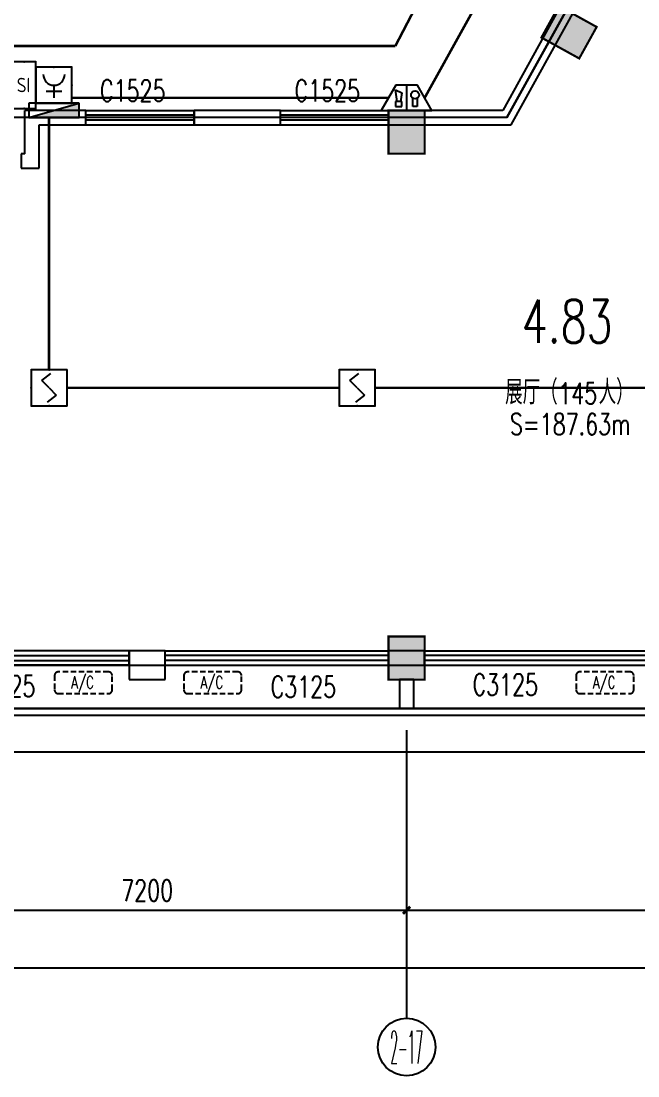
# Model space of a CAD drawing. Extents: x -9422388 to 15610651, y -1992469 to 953794.
# Drawn here: x -2924026 to -2915465, y -446159 to -431519 of the extents above; entities that cross this region are included whole.
import ezdxf
from ezdxf.enums import TextEntityAlignment as Align

# ---------------------------------------------------------------- set-up
doc = ezdxf.new("R2010")
doc.units = 0
doc.header["$LTSCALE"] = 1000
doc.linetypes.add('( Hidden )', pattern=[0.375, 0.25, -0.125])
doc.linetypes.add('DOTE', pattern=[2.42, 2, -0.2, 0.02, -0.2])
for name, color, linetype in [('A-FLOR-HVAC', 4, 'Continuous'), ('AXIS_TEXT', 7, 'Continuous'), ('C-KZ', 2, 'Continuous'), ('C-Z-HATCH', 253, 'Continuous'), ('EQUIP-消防', 3, 'Continuous'), ('EQUIP_消火栓', 7, 'Continuous'), ('WINDOW_TEXT', 7, 'Continuous'), ('WIRE-消防', 5, 'DOTE'), ('WIRE-消防电话', 4, 'TG_F')]:
    doc.layers.add(name, color=color, linetype=linetype)
doc.styles.add('_TCH_AXIS', font='COMPLEX', dxfattribs={"bigfont": 'GBCBIG'})
doc.styles.add('_TCH_DIM', font='SIMPLEX', dxfattribs={"bigfont": 'GBCBIG'})
doc.styles.add('_TCH_DIM_T3', font='SIMPLEX', dxfattribs={"width": 0.705882, "bigfont": 'GBCBIG'})
doc.styles.add('_TCH_WINDOW', font='SIMPLEX', dxfattribs={"height": 3.5, "bigfont": 'GBCBIG'})
doc.styles.add('_TEL_ATTDEF', font='GBENOR', dxfattribs={"width": 0.8, "height": 3, "bigfont": 'GBCBIG'})
doc.styles.add('COMPLEX', font='COMPLEX')
doc.styles.get("Standard").update_dxf_attribs({"font": 'gbenor.shx', "bigfont": 'gbcbig.shx'})
doc.styles.add('TG_LINETYPE', font='SIMPLEX', dxfattribs={"width": 0.8, "height": 3.5, "bigfont": 'HZTXT'})
doc.linetypes.add('TG_F', pattern='A,2,-0.4,["F",TG_LINETYPE,S=0.1,R=0,X=-0.28,Y=-0.15],0', length=2.4)
doc.dimstyles.new('_TCH_ARCH&&100', dxfattribs={"dimtxt": 297.5, "dimasz": 100, "dimexe": 250, "dimexo": 300, "dimgap": 126.25, "dimtad": 1, "dimdec": 0, "dimzin": 0, "dimdsep": 46, "dimtxsty": '_TCH_DIM_T3', "dimblk": 'ARCHTICK', "dimcen": 0.09, "dimclrt": 7, "dimazin": 2, "dimtfac": 1, "dimtdec": 0, "dimtix": 1, "dimtmove": 2, "dimatfit": 3, "dimfxl": 0, "dimtolj": 1, "dimtzin": 0, "dimarcsym": 0})

# ---------------------------------------------------------------- blocks, each defined once
blk = doc.blocks.new('KTWJ1')
at = {"layer": 'A-FLOR-HVAC', "color": 0, "linetype": '( Hidden )', "ltscale": 0.3}
blk.add_lwpolyline([(152982, -14209, 0.414214), (153032, -14259), (153732, -14259, 0.414214), (153782, -14209), (153782, -14009, 0.414214), (153732, -13959), (153032, -13959, 0.414214), (152982, -14009)], format="xyb", close=True, dxfattribs=at)
at = {"layer": 'A-FLOR-HVAC', "color": 0, "style": '_TCH_WINDOW', "width": 0.705882}
blk.add_text('A/C', height=170, dxfattribs=at).set_placement((153214, -14188))
blk = doc.blocks.new('宿舍楼柱网1')
at = {"layer": 'C-Z-HATCH'}
h = blk.add_hatch(color=0, dxfattribs=at)
h.dxf.hatch_style = 1
h.paths.add_polyline_path([(648829, 146138), (649071, 146576), (649596, 146285), (649354, 145848)])
h = blk.add_hatch(color=0, dxfattribs=at)
h.dxf.hatch_style = 1
h.paths.add_polyline_path([(646708, 145126), (647208, 145126), (647208, 144526), (646708, 144526)])
h = blk.add_hatch(color=0, dxfattribs=at)
h.dxf.hatch_style = 1
h.paths.add_polyline_path([(646708, 137826), (647208, 137826), (647208, 137226), (646708, 137226)])
at = {"layer": 'C-KZ', "color": 0, "const_width": 30}
blk.add_lwpolyline([(648829, 146138), (649071, 146576), (649596, 146285), (649354, 145848), (648829, 146138)], dxfattribs=at)
for points in [[(646708, 145126), (647208, 145126), (647208, 144526), (646708, 144526)], [(646708, 137826), (647208, 137826), (647208, 137226), (646708, 137226)]]:
    blk.add_lwpolyline(points, close=True, dxfattribs=at)
blk = doc.blocks.new('_ArchTick')
at = {"color": 0, "linetype": 'ByBlock', "const_width": 0.4}
blk.add_lwpolyline([(-0.5, -0.5), (0.5, 0.5)], dxfattribs=at)
blk = doc.blocks.new('*D2781')
at = {"color": 0, "lineweight": -2, "transparency": 16777216}
for p, q in [((1362230, -199693), (1362230, -202943)), ((1436250, -199693), (1436250, -202943)), ((1362230, -202693), (1436250, -202693))]:
    blk.add_line(p, q, dxfattribs=at)
at = {"layer": 'Defpoints', "color": 0, "transparency": 16777216}
for p in [(1362230, -199393), (1436250, -199393), (1436250, -202693)]:
    blk.add_point(p, dxfattribs=at)
at = {"color": 0, "lineweight": -2, "transparency": 16777216, "xscale": 100, "yscale": 100, "zscale": 100, "rotation": 180}
blk.add_blockref('_ArchTick', (1362230, -202693), dxfattribs=at)
at = {"color": 0, "lineweight": -2, "transparency": 16777216, "xscale": 100, "yscale": 100, "zscale": 100}
blk.add_blockref('_ArchTick', (1436250, -202693), dxfattribs=at)
at = {"color": 7, "transparency": 16777216, "insert": (1399240, -202418), "char_height": 297.5, "attachment_point": 5, "style": '_TCH_DIM_T3'}
blk.add_mtext('\\A1;74020', dxfattribs=at)
blk = doc.blocks.new('*D2794')
at = {"color": 0, "lineweight": -2, "transparency": 16777216}
for p, q in [((1420950, -199693), (1420950, -202143)), ((1428150, -199693), (1428150, -202143)), ((1420950, -201893), (1428150, -201893))]:
    blk.add_line(p, q, dxfattribs=at)
at = {"layer": 'Defpoints', "color": 0, "transparency": 16777216}
for p in [(1420950, -199393), (1428150, -199393), (1428150, -201893)]:
    blk.add_point(p, dxfattribs=at)
at = {"color": 0, "lineweight": -2, "transparency": 16777216, "xscale": 100, "yscale": 100, "zscale": 100, "rotation": 180}
blk.add_blockref('_ArchTick', (1420950, -201893), dxfattribs=at)
at = {"color": 0, "lineweight": -2, "transparency": 16777216, "xscale": 100, "yscale": 100, "zscale": 100}
blk.add_blockref('_ArchTick', (1428150, -201893), dxfattribs=at)
at = {"color": 7, "transparency": 16777216, "insert": (1424550, -201618), "char_height": 297.5, "attachment_point": 5, "style": '_TCH_DIM_T3'}
blk.add_mtext('\\A1;7200', dxfattribs=at)
blk = doc.blocks.new('*D2795')
at = {"color": 0, "lineweight": -2, "transparency": 16777216}
for p, q in [((1428150, -199693), (1428150, -202143)), ((1435650, -199693), (1435650, -202143)), ((1428150, -201893), (1435650, -201893))]:
    blk.add_line(p, q, dxfattribs=at)
at = {"layer": 'Defpoints', "color": 0, "transparency": 16777216}
for p in [(1428150, -199393), (1435650, -199393), (1435650, -201893)]:
    blk.add_point(p, dxfattribs=at)
at = {"color": 0, "lineweight": -2, "transparency": 16777216, "xscale": 100, "yscale": 100, "zscale": 100, "rotation": 180}
blk.add_blockref('_ArchTick', (1428150, -201893), dxfattribs=at)
at = {"color": 0, "lineweight": -2, "transparency": 16777216, "xscale": 100, "yscale": 100, "zscale": 100}
blk.add_blockref('_ArchTick', (1435650, -201893), dxfattribs=at)
at = {"color": 7, "transparency": 16777216, "insert": (1431900, -201618), "char_height": 297.5, "attachment_point": 5, "style": '_TCH_DIM_T3'}
blk.add_mtext('\\A1;7500', dxfattribs=at)
blk = doc.blocks.new('$TCHSYS$WIN2D')
at = {"color": 0}
for p, q in [((-0.5, 0.5), (0.5, 0.5)), ((-0.5, 0.5), (-0.5, -0.5)), ((0.5, 0.5), (0.5, -0.5)), ((0.5, 0.1667), (-0.5, 0.1667)), ((0.5, -0.1667), (-0.5, -0.1667)), ((-0.5, -0.5), (0.5, -0.5))]:
    blk.add_line(p, q, dxfattribs=at)
blk = doc.blocks.new('_AXISO')
at = {"color": 0}
blk.add_circle((0, 0), 0.5, dxfattribs=at)
at = {"layer": 'AXIS_TEXT', "color": 0, "style": 'COMPLEX', "width": 1.041667}
blk.add_attdef('A', text='', height=0.56, dxfattribs=at).set_placement((-0.25, -0.28), (0.25, -0.28), align=Align.FIT)
blk = doc.blocks.new('$Equip$00002649')
for p, q in [((-0.5, 0.5), (-0.5, -0.5)), ((0.5, 0.5), (-0.5, 0.5)), ((-0.2, 0.2), (0.05, 0.4)), ((0.5, -0.5), (0.5, 0.5)), ((0, 0), (-0.2, 0.2)), ((0, 0), (0.2, -0.2)), ((0.2, -0.2), (-0.05, -0.4)), ((-0.5, -0.5), (0.5, -0.5))]:
    blk.add_line(p, q)
at = {"const_width": 0.04}
blk.add_lwpolyline([(-0.5, 0.5), (0.5, 0.5), (0.5, -0.5), (-0.5, -0.5), (-0.5, 0.5), (0.5, 0.5)], dxfattribs=at)
for p in [(0, 0.5), (-0.5, 0), (0.5, 0), (0, -0.5)]:
    blk.add_point(p)
at = {"color": 7, "flags": 1}
for tag, height, p in [('A', 0.00002, (0, 0)), ('B', 0.4, (0.762, -0.208))]:
    blk.add_attdef(tag, text='', height=height, dxfattribs=at).set_placement(p, align=Align.MIDDLE_CENTER)
blk = doc.blocks.new('$equip$00002656')
for p, q in [((-0.5, 1), (-0.5, 0)), ((0.5, 1), (-0.5, 1)), ((0.5, 0), (0.5, 1)), ((-0.219, 0.331), (0.222, 0.331)), ((0, 0.5), (0, 0.15)), ((-0.5, 0), (0.5, 0))]:
    blk.add_line(p, q)
at = {"const_width": 0.04}
blk.add_lwpolyline([(-0.5, 1), (0.5, 1), (0.5, 0), (-0.5, 0), (-0.5, 1), (0.5, 1)], dxfattribs=at)
blk.add_arc((0, 0.8), 0.3, 180, 0)
for p in [(0, 1), (-0.5, 0.5), (0.5, 0.5), (0, 0)]:
    blk.add_point(p)
at = {"color": 7, "flags": 1}
for tag, height, p in [('B', 0.4, (0.762, 0.292)), ('A', 0.00002, (0, 0))]:
    blk.add_attdef(tag, text='', height=height, dxfattribs=at).set_placement(p, align=Align.MIDDLE_CENTER)
blk = doc.blocks.new('$equip$00002679')
for p, q in [((-0.3, 0.699), (-0.703, 0)), ((0.3, 0.699), (-0.3, 0.699)), ((0.3, 0.699), (-0.3, 0.699)), ((0, 0.699), (0, 0)), ((0.703, 0), (0.3, 0.699)), ((-0.264, 0.249), (-0.304, 0.569)), ((-0.304, 0.569), (-0.128, 0.489)), ((-0.128, 0.489), (-0.168, 0.249)), ((0.174, 0.11), (0.174, 0.338)), ((0.294, 0.338), (0.294, 0.11)), ((-0.703, 0), (0.703, 0)), ((-0.304, 0.249), (-0.304, 0.113)), ((-0.128, 0.249), (-0.304, 0.249)), ((-0.304, 0.113), (-0.128, 0.113)), ((-0.128, 0.113), (-0.128, 0.249)), ((0.294, 0.11), (0.174, 0.11))]:
    blk.add_line(p, q)
at = {"const_width": 0.04}
for points in [[(-0.299, 0.699), (0.301, 0.699), (0.703, 0), (-0.702, 0), (-0.299, 0.699), (0.301, 0.699)], [(-0.3, 0.699), (0.3, 0.699), (0.703, 0), (-0.703, 0), (-0.3, 0.699), (0.3, 0.699)]]:
    blk.add_lwpolyline(points, dxfattribs=at)
blk.add_circle((0.234, 0.43), 0.111)
for p in [(0, 0.699), (-0.501, 0.349), (0.502, 0.349), (0, 0)]:
    blk.add_point(p)
at = {"color": 7, "flags": 1}
for tag, height, p in [('B', 0.4, (0.961, 0.299)), ('A', 0.00002, (0, 0))]:
    blk.add_attdef(tag, text='', height=height, dxfattribs=at).set_placement(p, align=Align.MIDDLE_CENTER)
blk = doc.blocks.new('$equip$00002776')
for p, q in [((0.65, 0.65), (-0.65, 0.65)), ((-0.65, 0.65), (-0.65, 0)), ((0.65, 0), (0.65, 0.65)), ((-0.65, 0), (0.65, 0))]:
    blk.add_line(p, q)
at = {"const_width": 0.04}
blk.add_lwpolyline([(-0.65, 0.65), (-0.65, 0), (0.65, 0), (0.65, 0.65), (-0.65, 0.65), (-0.65, 0)], dxfattribs=at)
for p in [(0, 0.65), (-0.65, 0.325), (0.65, 0.325), (0, 0)]:
    blk.add_point(p)
at = {"color": 7}
blk.add_attdef('$TEXT$', text='', height=0.4, dxfattribs=at).set_placement((0.006, 0.343), align=Align.MIDDLE_CENTER)
at = {"color": 7, "flags": 1}
for tag, p in [('B', (0.905, 0.246)), ('A', (0, 0))]:
    blk.add_attdef(tag, text='', height=0.4, dxfattribs=at).set_placement(p, align=Align.MIDDLE_CENTER)
blk = doc.blocks.new('$TwtSys$00000434')
at = {"color": 0}
for p, q in [((-0.5, 0.5), (-0.5, -0.5)), ((-0.5, -0.5), (0.5, 0.5)), ((0.5, 0.5), (-0.5, 0.5)), ((0.5, -0.5), (0.5, 0.5)), ((-0.5, -0.5), (0.5, -0.5))]:
    blk.add_line(p, q, dxfattribs=at)
blk.add_solid([(0.5, -0.5), (0.5, 0.5), (-0.5, -0.5)], dxfattribs=at)
blk = doc.blocks.new('76867')
at = {"color": 8}
for p, q in [((1430329, -189265.2), (1429483.7, -190792.6)), ((1429601.6, -190992.6), (1430504, -189362.1)), ((1423699.8, -190792.6), (1422849.8, -190792.6)), ((1422849.8, -191392.6), (1422849.8, -190792.6)), ((1423699.8, -190992.6), (1423699.8, -190792.6)), ((1426399.8, -190792.6), (1425199.8, -190792.6)), ((1425199.8, -190792.6), (1425199.8, -190992.6)), ((1426399.8, -190992.6), (1426399.8, -190792.6)), ((1429483.7, -190792.6), (1427899.8, -190792.6)), ((1427899.8, -190792.6), (1427899.8, -190992.6)), ((1423049.8, -190992.6), (1423699.8, -190992.6)), ((1423049.8, -191592.6), (1423049.8, -190992.6)), ((1425199.8, -190992.6), (1426399.8, -190992.6)), ((1427899.8, -190992.6), (1429601.6, -190992.6)), ((1422849.8, -191392.6), (1422799.8, -191392.6)), ((1422799.8, -191392.6), (1422799.8, -191592.6)), ((1422799.8, -191592.6), (1423049.8, -191592.6)), ((1424799.8, -198292.6), (1424299.8, -198292.6)), ((1424299.8, -198292.6), (1424299.8, -198692.6)), ((1424799.8, -198692.6), (1424799.8, -198292.6)), ((1428399.8, -198292.6), (1427899.8, -198292.6)), ((1427899.8, -198292.6), (1427899.8, -198492.6)), ((1428399.8, -198492.6), (1428399.8, -198292.6)), ((1427899.8, -198492.6), (1428399.8, -198492.6)), ((1424299.8, -198692.6), (1424799.8, -198692.6)), ((1428149.8, -199392.6), (1428149.8, -203392.6))]:
    blk.add_line(p, q, dxfattribs=at)
for points in [[(1362129.8, -198492.6), (1362129.8, -199692.6), (1437016.2, -199692.6), (1442376.7, -190006.3), (1428055.4, -167156.9), (1427208.2, -167688.1, -0.4142136), (1427897.4, -167846.3), (1441326.9, -189272.8, -0.2728148), (1441368.4, -190795.7), (1437149.6, -198418.9, -0.2728148), (1435837.2, -199192.6), (1362829.8, -199192.6, -0.4142136), (1362129.8, -198492.6)], [(1426392.5, -168199.4), (1427208.2, -167688.1, -0.4142136), (1427897.4, -167846.3), (1441326.9, -189272.8, -0.2728148), (1441368.4, -190795.7), (1437149.6, -198418.9, -0.2728148), (1435837.2, -199192.6), (1412849.8, -199192.6)], [(1426445.6, -168284.1), (1427261.3, -167772.9, -0.4142136), (1427812.6, -167899.4), (1441242.2, -189325.9, -0.2728148), (1441280.9, -190747.3), (1437062.1, -198370.5, -0.2728148), (1435837.2, -199092.6), (1412849.8, -199092.6)], [(1412849.8, -199092.6), (1435837.2, -199092.6, 0.2728148), (1437062.1, -198370.5), (1441280.9, -190747.3, 0.2728148), (1441242.2, -189325.9), (1427812.6, -167899.4, 0.4142136), (1427261.3, -167772.9), (1426341, -168349.7)]]:
    blk.add_lwpolyline(points, format="xyb", dxfattribs=at)
for points in [[(1369329.8, -198492.6), (1436308.8, -198492.6), (1440984.3, -190044.2), (1427038.8, -167794.6), (1420599.1, -171830.5), (1430951.3, -188347.3), (1429542.7, -190892.6), (1376629.8, -190892.6), (1376629.8, -188792.6), (1369329.8, -188792.6)], [(1428049.8, -199092.6), (1428249.8, -199092.6), (1428249.8, -198692.6), (1428049.8, -198692.6)]]:
    blk.add_lwpolyline(points, close=True, dxfattribs=at)
blk.add_lwpolyline([(1376629.8, -188792.6), (1426222.2, -188792.5, 0.5895079), (1427408.5, -186649), (1418819.7, -172945.8), (1420599.1, -171830.5), (1430951.3, -188347.3), (1429542.7, -190892.6), (1376629.8, -190892.6)], format="xyb", close=True, dxfattribs=at)
for points in [[(1429542.7, -190892.6), (1430951.3, -188347.3)], [(1430142.1, -189561.7), (1430142.2, -189561.9)], [(1430142.1, -189561.7), (1430142.2, -189561.9)]]:
    blk.add_lwpolyline(points, dxfattribs=at)
for name, p in [('宿舍楼柱网1', (781191.9, -335918.9)), ('KTWJ1', (1270282.3, -184626.5)), ('KTWJ1', (1272076.8, -184626.5)), ('KTWJ1', (1277520.6, -184626.5))]:
    blk.add_blockref(name, p, dxfattribs=at)
ref = blk.add_blockref('$TCHSYS$WIN2D', (1424449.8, -190892.6), dxfattribs=dict(at, xscale=1500, yscale=-200, zscale=200, rotation=359.9999999999924))
ref.add_attrib('A', 'C1525', (1423894.8, -190666.3), dxfattribs={"layer": 'WINDOW_TEXT', "color": 8, "height": 297.5, "style": '_TCH_WINDOW', "width": 0.705882})
ref = blk.add_blockref('$TCHSYS$WIN2D', (1427149.8, -190892.6), dxfattribs=dict(at, xscale=1500, yscale=-200, zscale=200, rotation=359.9999999999924))
ref.add_attrib('A', 'C1525', (1426594.8, -190666.3), dxfattribs={"layer": 'WINDOW_TEXT', "color": 8, "height": 297.5, "style": '_TCH_WINDOW', "width": 0.705882})
ref = blk.add_blockref('$TCHSYS$WIN2D', (1422749.8, -198392.6), dxfattribs=dict(at, xscale=-3100, yscale=-200, zscale=200, rotation=359.9999999999917))
ref.add_attrib('A', 'XJC3125', (1421765, -198932.8), dxfattribs={"layer": 'WINDOW_TEXT', "color": 8, "height": 297.5, "style": '_TCH_WINDOW', "width": 0.705882})
ref = blk.add_blockref('$TCHSYS$WIN2D', (1426349.8, -198392.6), dxfattribs=dict(at, xscale=3100, yscale=-200, zscale=200, rotation=359.9999999999917))
ref.add_attrib('A', 'C3125', (1426263.3, -198942.5), dxfattribs={"layer": 'WINDOW_TEXT', "color": 8, "height": 297.5, "style": '_TCH_WINDOW', "width": 0.705882})
ref = blk.add_blockref('$TCHSYS$WIN2D', (1429949.8, -198392.6), dxfattribs=dict(at, xscale=3100, yscale=-200, zscale=200, rotation=359.9999999999917))
ref.add_attrib('A', 'C3125', (1429065, -198910.9), dxfattribs={"layer": 'WINDOW_TEXT', "color": 8, "height": 297.5, "style": '_TCH_WINDOW', "width": 0.705882})
ref = blk.add_blockref('_AXISO', (1428149.8, -203792.6), dxfattribs=dict(at, xscale=800, yscale=800, zscale=800))
ref.add_attrib('A', '2-17', dxfattribs={"layer": 'AXIS_TEXT', "color": 8, "height": 452.55, "style": '_TCH_AXIS', "width": 0.28}).set_placement((1427923.5, -204018.8), (1428376.1, -204018.8), align=Align.FIT)
at = {"color": 8, "style": '_TCH_DIM', "width": 0.705882}
for s, height, p in [('4.83', 595, (1429748.2, -194016.4)), ('145', 297.5, (1430255.4, -194871.5)), ('S=187.63m', 297.5, (1429584.3, -195294.7))]:
    blk.add_text(s, height=height, dxfattribs=at).set_placement(p)
at = {"color": 8, "style": '_TCH_DIM'}
for s, p in [('展厅（', (1429518.1, -194871.5)), ('人）', (1430815.4, -194871.5))]:
    blk.add_text(s, height=337.59, dxfattribs=at).set_placement(p)
at = {"color": 8}
for p1, p2, distance, picture, middle in [((1362229.8, -199392.6), (1436249.8, -199392.6), -3300, '*D2781', (1399239.8, -202417.6)), ((1420949.8, -199392.6), (1428149.8, -199392.6), -2500, '*D2794', (1424549.8, -201617.6)), ((1428149.8, -199392.6), (1435649.8, -199392.6), -2500, '*D2795', (1431899.8, -201617.6))]:
    dim = blk.add_aligned_dim(p1=p1, p2=p2, distance=distance, dimstyle='_TCH_ARCH&&100', dxfattribs=at)
    dim.commit()
    dim.dimension.update_dxf_attribs({"geometry": picture, "text_midpoint": middle})

msp = doc.modelspace()

# ---------------------------------------------------------------- linework, layer by layer
at = {"layer": 'WIRE-消防', "linetype": 'DOTE', "const_width": 35}
for points in [[(-2918424.86748, -432584.68889), (-2916946.69267, -429921.18245)], [(-2923319.31436, -432584.68889), (-2918926.36778, -432584.68889)], [(-2923637.82328, -436359.35089), (-2923637.82328, -432859.34801)], [(-2923387.82328, -436609.35089), (-2919611.91427, -436609.35089)], [(-2919111.91427, -436609.35089), (-2915336.00526, -436609.35089)]]:
    msp.add_lwpolyline(points, dxfattribs=at)
at = {"layer": 'WIRE-消防电话', "linetype": 'TG_F', "const_width": 35}
for points in [[(-2918831.41692, -431864.44523), (-2917379.34632, -429079.10528)], [(-2933645.42722, -431864.44523), (-2918831.41692, -431864.44523)]]:
    msp.add_lwpolyline(points, dxfattribs=at)

# ---------------------------------------------------------------- block references
msp.add_blockref('76867', (-4346825.59257, -241966.77728))
at = {"layer": 'EQUIP-消防'}
ref = msp.add_blockref('$equip$00002776', (-2923819.31436, -432409.34801), dxfattribs=dict(at, xscale=500, yscale=500, zscale=500, rotation=90))
ref.add_attrib('$TEXT$', 'SI', dxfattribs={"layer": '0', "color": 7, "height": 200, "style": '_TEL_ATTDEF'}).set_placement((-2923990.80231, -432406.22901), align=Align.MIDDLE_CENTER)
at = {"layer": 'EQUIP-消防', "xscale": 500, "yscale": 500, "zscale": 500}
for name, p in [('$equip$00002656', (-2923569.31436, -432659.34801)), ('$equip$00002679', (-2918675.77779, -432759.34813)), ('$Equip$00002649', (-2923637.82328, -436609.35089)), ('$Equip$00002649', (-2919361.91427, -436609.35089))]:
    msp.add_blockref(name, p, dxfattribs=at)
at = {"layer": 'EQUIP_消火栓', "xscale": 700, "yscale": 200, "zscale": 700}
msp.add_blockref('$TwtSys$00000434', (-2923569.31436, -432759.34801), dxfattribs=at)

doc.saveas('drawing.dxf')
